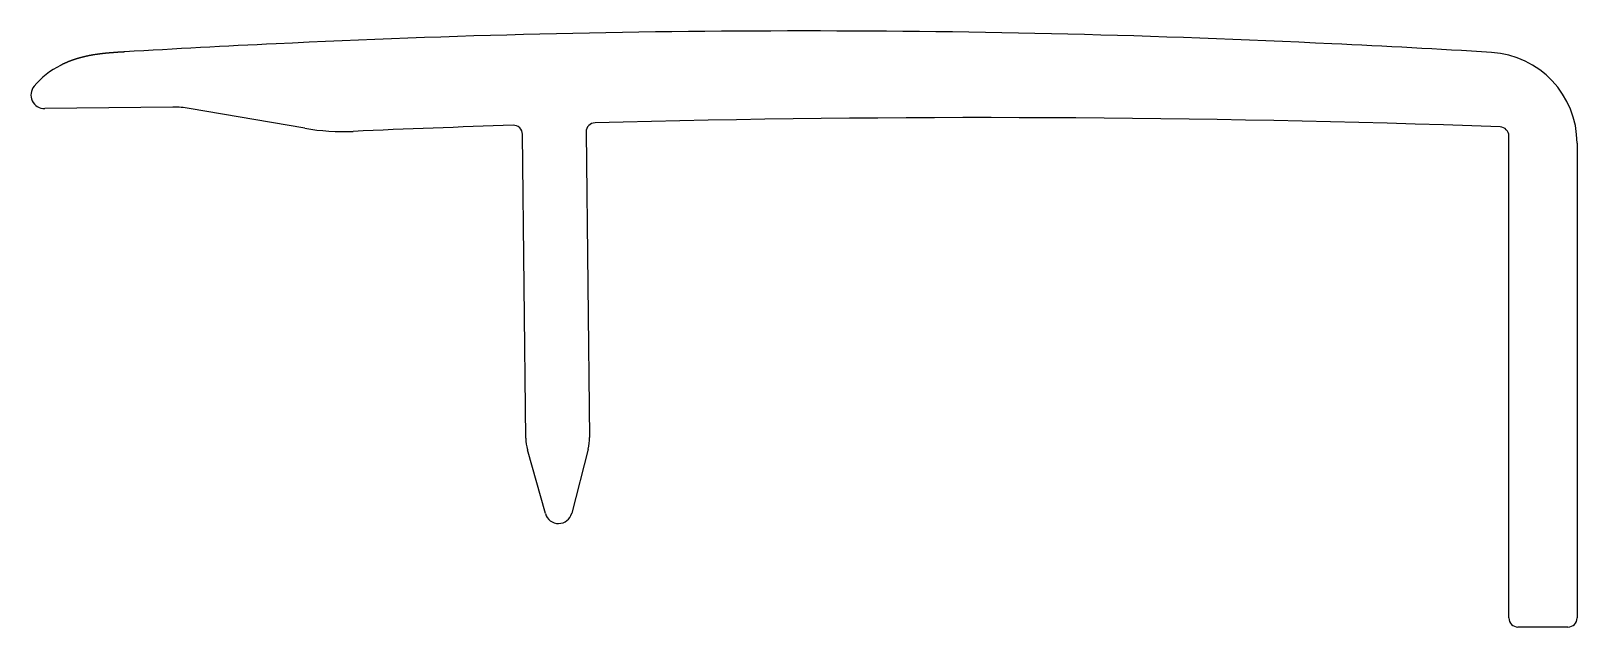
# Model space of a CAD drawing. Extents: x 816.9 to 850.9, y 622.8 to 635.9.
import ezdxf

# ---------------------------------------------------------------- set-up
doc = ezdxf.new("R2010")
doc.units = 0
doc.layers.get('0').update_dxf_attribs({"linetype": 'CONTINUOUS'})

msp = doc.modelspace()

# ---------------------------------------------------------------- linework, layer by layer
for p, q in [((820.016, 634.208), (817.197, 634.177)), ((822.92, 633.744), (820.375, 634.179)), ((827.777, 626.938), (827.703, 633.613)), ((829.103, 633.662), (829.177, 626.954)), ((849.393, 622.987), (849.393, 633.575)), ((850.893, 633.415), (850.893, 622.987)), ((828.206, 625.28), (827.814, 626.679)), ((829.146, 626.694), (828.785, 625.286)), ((850.693, 622.787), (849.593, 622.787))]:
    msp.add_line(p, q)
msp.add_polyline3d([(818.96, 635.422, 0), (818.952, 635.422, 0), (818.944, 635.421, 0), (818.937, 635.421, 0), (818.929, 635.42, 0), (818.921, 635.42, 0), (818.914, 635.419, 0), (818.906, 635.419, 0), (818.898, 635.418, 0), (818.891, 635.418, 0), (818.883, 635.418, 0), (818.875, 635.417, 0), (818.868, 635.417, 0), (818.86, 635.416, 0), (818.852, 635.416, 0), (818.845, 635.415, 0), (818.837, 635.415, 0), (818.829, 635.414, 0), (818.822, 635.414, 0), (818.814, 635.413, 0), (818.806, 635.413, 0), (818.799, 635.412, 0), (818.791, 635.412, 0), (818.783, 635.411, 0), (818.776, 635.411, 0), (818.768, 635.41, 0), (818.76, 635.41, 0), (818.753, 635.409, 0), (818.745, 635.409, 0), (818.737, 635.408, 0), (818.73, 635.408, 0), (818.722, 635.407, 0), (818.714, 635.406, 0), (818.707, 635.406, 0), (818.699, 635.405, 0), (818.691, 635.405, 0), (818.684, 635.404, 0), (818.676, 635.404, 0), (818.668, 635.403, 0), (818.661, 635.402, 0), (818.653, 635.402, 0), (818.645, 635.401, 0), (818.638, 635.401, 0), (818.63, 635.4, 0), (818.622, 635.399, 0), (818.615, 635.399, 0), (818.607, 635.398, 0), (818.599, 635.397, 0), (818.592, 635.397, 0), (818.584, 635.396, 0), (818.577, 635.395, 0), (818.569, 635.395, 0), (818.561, 635.394, 0), (818.554, 635.393, 0), (818.546, 635.392, 0), (818.538, 635.392, 0), (818.531, 635.391, 0), (818.523, 635.39, 0), (818.516, 635.389, 0), (818.508, 635.388, 0), (818.5, 635.388, 0), (818.493, 635.387, 0), (818.485, 635.386, 0), (818.477, 635.385, 0), (818.47, 635.384, 0), (818.462, 635.383, 0), (818.455, 635.383, 0), (818.447, 635.382, 0), (818.439, 635.381, 0), (818.432, 635.38, 0), (818.424, 635.379, 0), (818.417, 635.378, 0), (818.409, 635.377, 0), (818.401, 635.376, 0), (818.394, 635.375, 0), (818.386, 635.374, 0), (818.379, 635.373, 0), (818.371, 635.372, 0), (818.363, 635.371, 0), (818.356, 635.37, 0), (818.348, 635.369, 0), (818.341, 635.368, 0), (818.333, 635.367, 0), (818.326, 635.366, 0), (818.318, 635.364, 0), (818.31, 635.363, 0), (818.303, 635.362, 0), (818.295, 635.361, 0), (818.288, 635.36, 0), (818.28, 635.358, 0), (818.273, 635.357, 0), (818.265, 635.356, 0), (818.258, 635.355, 0), (818.25, 635.353, 0), (818.242, 635.352, 0), (818.235, 635.351, 0), (818.227, 635.349, 0), (818.22, 635.348, 0), (818.212, 635.347, 0), (818.205, 635.345, 0), (818.197, 635.344, 0), (818.19, 635.342, 0), (818.182, 635.341, 0), (818.175, 635.34, 0), (818.167, 635.338, 0), (818.16, 635.337, 0), (818.152, 635.335, 0), (818.145, 635.334, 0), (818.137, 635.332, 0), (818.13, 635.33, 0), (818.123, 635.329, 0), (818.115, 635.327, 0), (818.108, 635.326, 0), (818.1, 635.324, 0), (818.093, 635.322, 0), (818.085, 635.321, 0), (818.078, 635.319, 0), (818.07, 635.317, 0), (818.063, 635.315, 0), (818.056, 635.314, 0), (818.048, 635.312, 0), (818.041, 635.31, 0), (818.033, 635.308, 0), (818.026, 635.306, 0), (818.019, 635.304, 0), (818.011, 635.302, 0), (818.004, 635.301, 0), (817.997, 635.299, 0), (817.989, 635.297, 0), (817.982, 635.295, 0), (817.974, 635.293, 0), (817.967, 635.291, 0), (817.96, 635.289, 0), (817.952, 635.287, 0), (817.945, 635.284, 0), (817.938, 635.282, 0), (817.931, 635.28, 0), (817.923, 635.278, 0), (817.916, 635.276, 0), (817.909, 635.274, 0), (817.901, 635.271, 0), (817.894, 635.269, 0), (817.887, 635.267, 0), (817.88, 635.265, 0), (817.872, 635.262, 0), (817.865, 635.26, 0), (817.858, 635.258, 0), (817.851, 635.255, 0), (817.844, 635.253, 0), (817.836, 635.25, 0), (817.829, 635.248, 0), (817.822, 635.245, 0), (817.815, 635.243, 0), (817.808, 635.24, 0), (817.801, 635.238, 0), (817.793, 635.235, 0), (817.786, 635.233, 0), (817.779, 635.23, 0), (817.772, 635.227, 0), (817.765, 635.225, 0), (817.758, 635.222, 0), (817.751, 635.219, 0), (817.744, 635.217, 0), (817.737, 635.214, 0), (817.73, 635.211, 0), (817.723, 635.208, 0), (817.716, 635.205, 0), (817.708, 635.202, 0), (817.701, 635.2, 0), (817.694, 635.197, 0), (817.687, 635.194, 0), (817.681, 635.191, 0), (817.674, 635.188, 0), (817.667, 635.185, 0), (817.66, 635.182, 0), (817.653, 635.179, 0), (817.646, 635.176, 0), (817.639, 635.172, 0), (817.632, 635.169, 0), (817.625, 635.166, 0), (817.618, 635.163, 0), (817.611, 635.16, 0), (817.605, 635.157, 0), (817.598, 635.153, 0), (817.591, 635.15, 0), (817.584, 635.147, 0), (817.577, 635.143, 0), (817.571, 635.14, 0), (817.564, 635.137, 0), (817.557, 635.133, 0), (817.55, 635.13, 0), (817.544, 635.126, 0)])
for centre, radius, start, end in [((833.893, 396.551), 239.331, 87.21974, 92.7803), ((837.831, 315.464), 320.515, 92.78031, 93.37553), ((829.942, 315.237), 320.742, 86.59139, 87.21931), ((818.389, 633.456), 1.872, 116.8541, 139.6448), ((848.893, 633.415), 2, 0, 86.5911), ((817.193, 634.477), 0.3, 140.2916, 270.6279), ((820.038, 632.207), 2.001, 80.2974, 90.6308), ((837.82, 315.706), 318.272, 91.85866, 92.49214), ((827.503, 633.611), 0.2, 0.6584, 91.8334), ((829.303, 633.664), 0.2, 91.5571, 180.6105), ((837.823, 315.605), 318.373, 87.95195, 91.53435), ((849.193, 633.575), 0.2, 0, 87.9518), ((823.763, 638.676), 5.004, 260.2956, 272.4871), ((828.78, 626.949), 1.003, 180.6422, 195.6106), ((828.174, 626.943), 1.003, 345.6556, 0.624), ((828.495, 625.361), 0.3, 195.6458, 345.6204), ((849.593, 622.987), 0.2, 180, 270), ((850.693, 622.987), 0.2, 270, 0)]:
    msp.add_arc(centre, radius, start, end)

doc.saveas('drawing.dxf')
